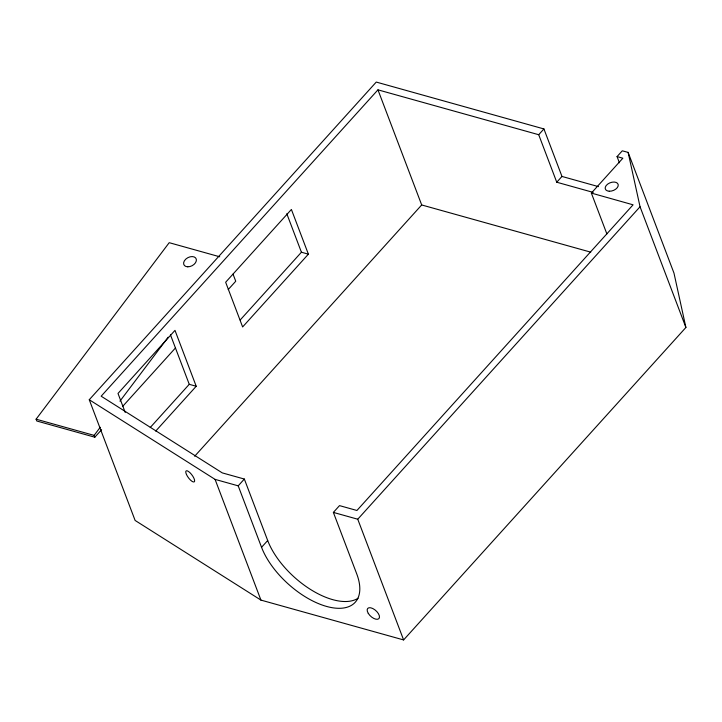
<?xml version="1.0" encoding="UTF-8"?>
<svg xmlns="http://www.w3.org/2000/svg" width="722" height="722" viewBox="0 0 722 722"><rect width="100%" height="100%" fill="white"/><g stroke="black" fill="none" stroke-linecap="round" stroke-linejoin="round"><path stroke-width="1.08" d="M101.603 429.698L94.826 437.207L36.795 421.007L36.1 419.184L169.21 242.682L219.723 256.779M94.826 437.207L94.131 435.384L100.241 427.28M119.942 401.161L168.163 337.228M619.413 162.793L617.057 156.593L622.274 150.817L628.122 152.387L673.978 273.106L685.9 327.472L403.607 639.936L260.931 600.099L135.113 520.445L89.257 399.735L376.252 82.064L543.928 128.94L561.978 176.448L598.466 186.628M593.24 192.413L556.752 182.224L538.711 134.716L377.958 89.835L101.161 396.207L222.286 472.892L244.343 479.047L267.691 540.525A62.128 31.38 42.1 0 0 309.846 589.035A62.128 31.38 42.1 0 0 358.058 598.258M122.704 406.351L175.455 347.959M228.206 289.576L235.742 281.237L233.035 274.125M240.2 319.981L301.417 252.222L286.805 213.748M150.266 427.469L189.254 384.312L170.428 334.755M308.384 254.171L242.628 326.949L225.652 282.239L291.399 209.461L308.384 254.171L301.417 252.222M155.726 431.079L196.213 386.261L174.986 330.369L118.002 393.445L125.213 412.424M194.669 456.241L421.693 204.958L377.958 89.835M538.711 134.716L543.928 128.94M617.057 156.593L622.86 158.217L591.363 193.081L633.077 204.813L356.921 510.481L339.511 505.617L333.374 512.412L356.731 573.891A62.128 31.38 42.1 0 1 326.552 606.426A62.128 31.38 42.1 0 1 261.554 547.312L238.206 485.843L244.343 479.047M556.752 182.224L561.978 176.448M261.554 547.312L267.691 540.525M403.607 639.936L357.751 519.217L640.044 206.763L628.122 152.387M421.693 204.958L590.74 252.158M189.254 384.312L196.213 386.261M36.1 419.184L94.131 435.384M89.257 399.735L215.075 479.381L238.206 485.843M333.374 512.412L357.751 519.217M640.044 206.763L685.9 327.472M591.363 193.081L606.868 233.901M215.075 479.381L260.931 600.099M187.774 266.806A6.823 4.549 -27.5 0 0 196.312 259.252A6.823 4.549 -27.5 0 0 185.915 259.008A6.823 4.549 -27.5 0 0 187.774 266.806M368.274 613.375A7.572 3.827 42.1 0 0 378.933 618.592A7.572 3.827 42.1 0 0 372.778 608.52A7.572 3.827 42.1 0 0 368.274 613.375M609.26 191.231A6.823 4.188 -20.8 0 0 618.194 184.579A6.823 4.188 -20.8 0 0 607.689 184.101A6.823 4.188 -20.8 0 0 609.26 191.231M186.466 474.498A6.823 2.247 53.4 0 0 194.155 481.908A6.823 2.247 53.4 0 0 189.967 472.693A6.823 2.247 53.4 0 0 186.466 474.498"/></g></svg>
